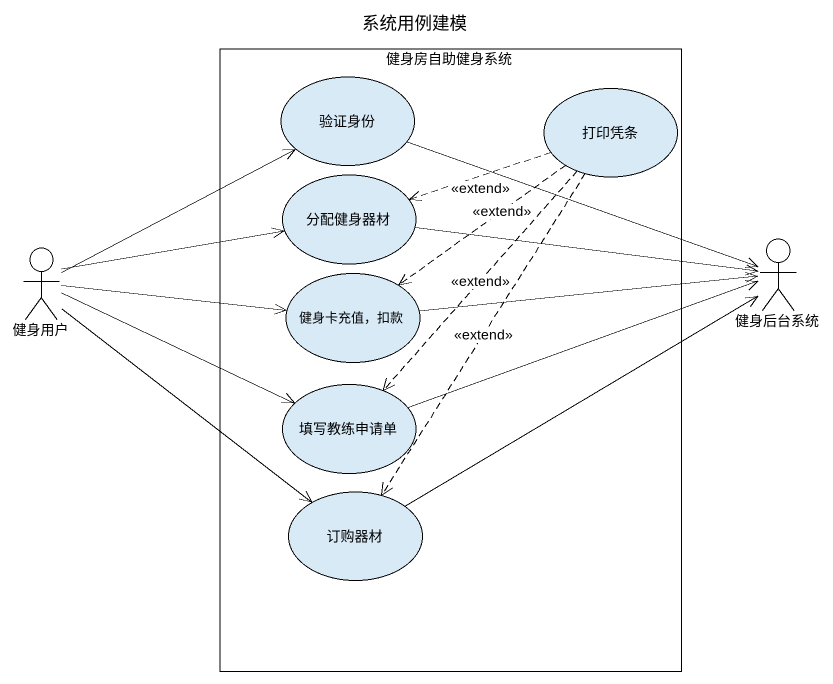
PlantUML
@startuml
title 系统用例建模
rectangle 健身房自助健身系统 {
  usecase 验证身份
  usecase 打印凭条
  usecase 分配健身器材
  usecase "健身卡充值，扣款" as 健身卡充值_扣款
  usecase 填写教练申请单
  usecase 订购器材
}
actor 健身用户
actor 健身后台系统
打印凭条 .left.> 分配健身器材 : <<extend>>
打印凭条 ..> 健身卡充值_扣款 : <<extend>>
打印凭条 ..> 填写教练申请单 : <<extend>>
打印凭条 ..> 订购器材 : <<extend>>
健身用户 -up-> 验证身份
健身用户 -right-> 分配健身器材
健身用户 -right-> 健身卡充值_扣款
健身用户 -right-> 填写教练申请单
健身用户 --> 订购器材
健身后台系统 <-left- 验证身份
健身后台系统 <-left- 分配健身器材
健身后台系统 <-left- 健身卡充值_扣款
健身后台系统 <-left- 填写教练申请单
健身后台系统 <-left- 订购器材
@enduml
